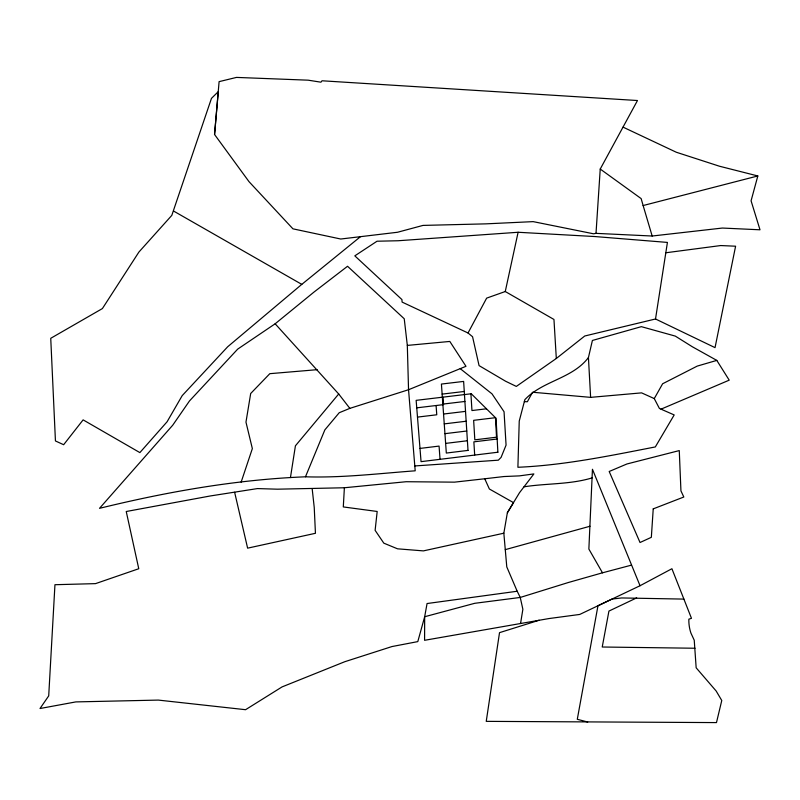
<?xml version="1.0" encoding="UTF-8"?>
<svg xmlns="http://www.w3.org/2000/svg" width="800" height="800" viewBox="0 0 800 800"><rect width="100%" height="100%" fill="white"/><g stroke="black" fill="none" stroke-linecap="round" stroke-linejoin="round"><path stroke-width="1.2" d="M631.46 565.14L602.49 572.81L588.87 549.07L592.45 469.27L640.04 585.73L579.74 614.44L548.94 618.56L424.58 640.3L424.67 616.74L427.06 603.54L517.2 591.25L520.25 597.45L522.87 609.28L520.57 623.44M344.38 487.76L343.3 506.93L377.18 511.47L375.12 530.34L383.82 543.16L397.54 548.82L423.41 550.89L503.84 533.2L507.36 512.74L513.49 502.62L489.38 489L484.74 478.77L454.49 482.15L406.17 481.72L344.38 487.76L277.43 489.19L257.44 488.58L210.37 495.95L126.24 511.51L138.76 568.73L95.53 583.63L54.95 584.71L48.71 695.89L40 708.52L75.82 701.91L158.33 700.09L245.57 709.7L282.08 686.9L344.8 661.71L391.95 646.56L417.8 641.61L424.67 616.74L474.72 603.31L520.25 597.45L568.18 582.56L602.49 572.81M596.01 233.36L600.23 169.05L637.47 100.53L322.01 80.78L320.95 82.19L308.2 80.18L236.49 77.41L219.1 81.64L214.55 134.5L249 181.65L292.94 228.83L340.75 239.02L397.53 232.26L422.99 225.41L485.8 223.86L533.17 221.63L593.53 233.79L596.01 233.36L652.17 236.02L722.37 228.05L760 229.79L751.08 200.81L757.82 175.96L719.48 166.23L676.3 152.24L623.08 127.15M214.55 134.5L218.28 91.65L211.47 98.36L171.81 215.37L138.91 252.05L102.4 308.57L50.74 338.3L55.44 440.95L63.65 444.72L83.12 419.87L139.87 452.6L167.1 421.75L182.2 395.63L227.71 346.74L301.79 284.37L360.48 236.67M655.52 318.99L667.42 242.42L594.97 236.55L518.11 232.27L398.08 240.75L377.03 241.22L354.82 255.85L401.93 299.58L402.09 302.08L468.03 332.99L472.56 336.72L479.07 365.61L505.59 381.23L516.32 386.42L556.32 358.48L584.76 336L655.52 318.99L715.04 347.64L735.6 246.21L720.71 245.55L665.81 252.77M290.45 477.56L295.42 445.81L338.7 393.99L275.15 323.79L237.69 349.12L189.48 400.96L172.72 425.21L99.52 508.33C167.09 491.8 235.86 479.61 305.47 476.8C342.17 477.98 378.63 473.53 415.2 470.81L408.54 389.73L407.32 345.41L404.24 318.77L347.54 266.27L314.05 292.02L275.15 323.79M468.03 332.99L486.65 298.13L505.26 291.52L518.11 232.27M588.43 357.58C572.31 378.8 542.49 380.74 524.85 399.67L519.24 421.08L517.9 467.27C564.18 465.3 609.92 455.76 655.33 446.93L674.19 414.94L659.41 408.45L654.27 398.59L641.6 392.87L590.62 397.36L588.43 357.58L592.4 340.46L641.35 326.66L675.3 336.1L692.33 346.76L716.8 360.4L729.21 380.16L661.02 409.16M241.13 482.17L252.35 448.6L245.97 422.13L250.69 393.5L269.82 373.68L317.16 369.68M305.47 476.8L324.85 429.88L339.23 412.72L349.85 408.37L408.54 389.73L465.98 366.31L449.82 341.44L407.32 345.41M654.27 398.59L662.62 383.77L697.25 366.09L716.8 360.4M507.36 512.74L519.5 492.71L533.89 473.91L519.41 475.88L503.93 476.54L484.74 478.77M640.04 585.73L671.91 568.73L691.47 618.31L688.88 619.16L688.84 620.28A60.84 47.95 -25.5 0 0 690.97 633.19L694.24 640.23L696.16 667.8L716.16 691.01L721.77 700.49L716.48 722.59L486.24 721.36L499.52 632.65L539.15 620.24M636.66 597.89L608.93 611.08L602.23 647.01L695.01 648.24M592.08 477.9C570.09 484.61 546.56 483.25 524.01 486.81M505.27 549.65L590.02 526.24M600.23 169.05L641.15 198.6L643.13 205.54L757.82 175.96M445.63 443.4L467.4 440.75M419.99 448.42L439.07 446.09L440.04 459.32M497.16 439.01L473.87 441.85L474.68 455.08M417.49 417.1L436.77 414.78L436.09 405.52M443.55 414.03L465.53 411.38M486.48 408.8L471.95 410.55L470.92 393.81M444.25 423.88L466.16 421.24M444.94 433.67L466.78 431.02M442.13 394.11L464.27 391.47M442.84 404.1L464.9 401.46M416.74 407.84L443.55 404.63L443.02 397.14M414.81 465.95L498.34 460.18L501.08 457.4L506.07 445.11L504.05 411.73L492 393.85L460.23 368.65M683.89 599.1L621.7 597.95L612.06 599.05L597.97 605.76L577.29 719.29L587.72 722.03M524.34 401.63L527.35 401.76L532.56 392.24L590.62 397.36M301.79 284.37L173.76 211.15M505.26 291.52L553.96 319.46L556.32 358.48M338.7 393.99L349.85 408.37M517.2 591.25L506.78 566.9L503.84 533.2M643.13 205.54L652.17 236.02M234.63 492.28L247.62 548.16L315.44 533.3L314.24 507.51L312.16 488.6M653.23 508.87L651.34 537.32L640.03 542.51L609.19 471.49L626.92 463.98L679.27 450.59L680.94 490.87L683.81 497.01L653.23 508.87M496.52 437.2L474.82 439.84L473.64 420.33L495.48 417.69L496.52 437.2M468.01 450.4L446.32 453.06L441.42 384.06L463.63 381.42L468.01 450.4M497.87 452.23L421.05 461.65L416.15 400.35L471.27 393.77L496.06 418.27L497.87 452.23"/></g></svg>
